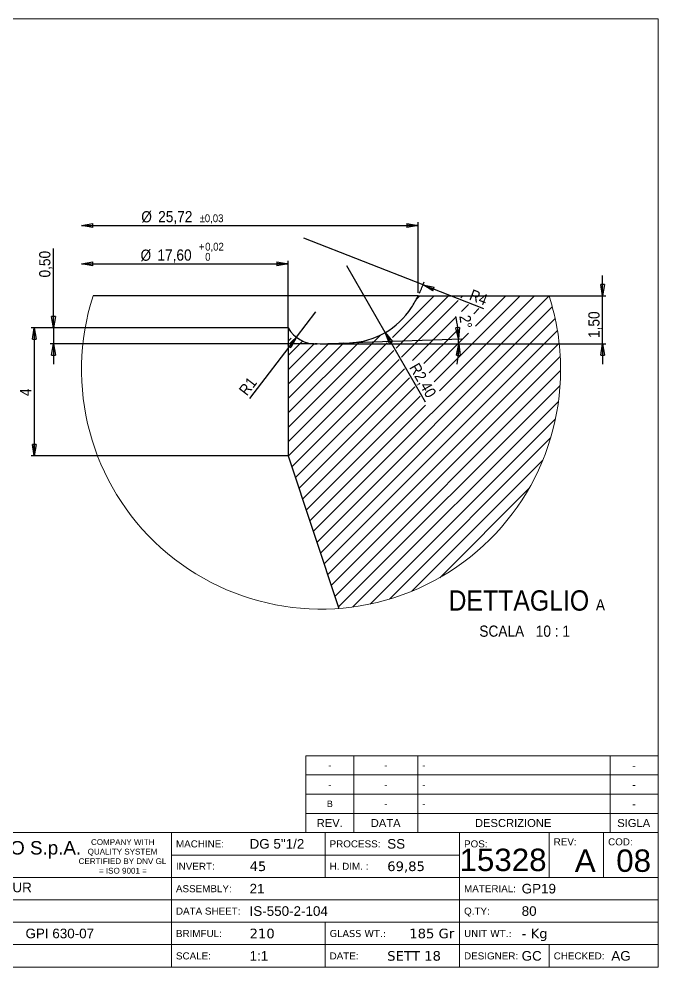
# Model space of a CAD drawing. Header units: millimetres. Extents: x 1 to 420, y 0 to 296.
# Drawn here: x 220 to 419.7, y 0.2 to 296.4 of the extents above; entities that cross this region are included whole.
import ezdxf

# ---------------------------------------------------------------- set-up
doc = ezdxf.new("R2010")
doc.units = ezdxf.units.MM
doc.linetypes.add('SLD-Solido', pattern=[0])
doc.layers.add('D', color=3, linetype='SLD-Solido', lineweight=25)
doc.layers.add('Q', color=2, linetype='SLD-Solido')
doc.layers.add('S', color=4, linetype='SLD-Solido')
doc.styles.add('SLDTEXTSTYLE0', font='ARIAL.TTF')
doc.styles.add('SLDTEXTSTYLE2', font='VERDANA.TTF')
doc.styles.add('SLDTEXTSTYLE3', font='GOTHIC.TTF', dxfattribs={"width": 0.913})
doc.dimstyles.new('SLDDIMSTYLE10', dxfattribs={"dimtxt": 3.5, "dimasz": 3.556, "dimexe": 0, "dimexo": 0.0625, "dimgap": 0.875, "dimtad": 1, "dimlfac": 0.1, "dimrnd": 1e-09, "dimzin": 12, "dimdsep": 46, "dimtxsty": 'SLDTEXTSTYLE3', "dimblk1": 'CLOSED', "dimblk2": 'CLOSED', "dimsah": 1, "dimcen": 0.09, "dimadec": 0, "dimazin": 3, "dimtol": 1, "dimtp": 0.02, "dimtfac": 1, "dimtofl": 0, "dimtmove": 0, "dimatfit": 3, "dimldrblk": 'CLOSED', "dimfxl": 0, "dimfrac": 2, "dimtolj": 1, "dimarcsym": 0})
doc.dimstyles.new('SLDDIMSTYLE11', dxfattribs={"dimtxt": 3.5, "dimasz": 3.556, "dimexe": 0, "dimexo": 0.0625, "dimgap": 0.875, "dimtad": 1, "dimlfac": 0.1, "dimrnd": 1e-09, "dimzin": 12, "dimdsep": 46, "dimtxsty": 'SLDTEXTSTYLE3', "dimblk1": 'CLOSED', "dimblk2": 'CLOSED', "dimsah": 1, "dimcen": 0, "dimadec": 0, "dimazin": 3, "dimtfac": 1, "dimtofl": 0, "dimtmove": 0, "dimatfit": 3, "dimldrblk": 'CLOSED', "dimfxl": 0, "dimfrac": 2, "dimtolj": 1, "dimtzin": 12, "dimarcsym": 0})
doc.dimstyles.new('SLDDIMSTYLE12', dxfattribs={"dimtxt": 3.5, "dimasz": 3.556, "dimexe": 0, "dimexo": 0.0625, "dimgap": 0.875, "dimtad": 1, "dimlfac": 0.1, "dimrnd": 1e-09, "dimzin": 12, "dimdsep": 46, "dimtxsty": 'SLDTEXTSTYLE3', "dimblk1": 'CLOSED', "dimblk2": 'CLOSED', "dimsah": 1, "dimcen": 0.09, "dimadec": 0, "dimazin": 3, "dimtfac": 1, "dimtofl": 0, "dimtmove": 0, "dimatfit": 3, "dimldrblk": 'CLOSED', "dimfxl": 0, "dimfrac": 2, "dimtolj": 1, "dimtzin": 12, "dimarcsym": 0})
doc.dimstyles.new('SLDDIMSTYLE13', dxfattribs={"dimtxt": 3.5, "dimasz": 3.556, "dimexe": 0, "dimexo": 0.0625, "dimgap": 0.875, "dimtad": 1, "dimlfac": 0.1, "dimrnd": 1e-09, "dimdsep": 46, "dimtxsty": 'SLDTEXTSTYLE3', "dimblk1": 'CLOSED', "dimblk2": 'CLOSED', "dimsah": 1, "dimcen": 0.09, "dimadec": 0, "dimazin": 2, "dimtfac": 1, "dimtmove": 0, "dimatfit": 0, "dimldrblk": 'CLOSED', "dimfxl": 0, "dimfrac": 2, "dimtolj": 1, "dimtzin": 12, "dimarcsym": 0})
doc.dimstyles.new('SLDDIMSTYLE14', dxfattribs={"dimtxt": 3.5, "dimasz": 3.556, "dimexe": 0, "dimexo": 0.0625, "dimgap": 0.875, "dimtad": 1, "dimdec": 4, "dimlfac": 0.1, "dimzin": 12, "dimdsep": 46, "dimtxsty": 'SLDTEXTSTYLE3', "dimblk1": 'CLOSED', "dimblk2": 'CLOSED', "dimsah": 1, "dimcen": 0.09, "dimazin": 3, "dimtfac": 1, "dimtofl": 0, "dimtmove": 0, "dimatfit": 3, "dimldrblk": 'CLOSED', "dimfxl": 0, "dimfrac": 2, "dimtolj": 1, "dimtzin": 12, "dimarcsym": 0})
doc.dimstyles.new('SLDDIMSTYLE15', dxfattribs={"dimtxt": 3.5, "dimasz": 3.556, "dimexe": 0, "dimexo": 0.0625, "dimgap": 0.875, "dimtad": 1, "dimlfac": 0.1, "dimrnd": 1e-09, "dimzin": 12, "dimdsep": 46, "dimtxsty": 'SLDTEXTSTYLE3', "dimblk1": 'CLOSED', "dimblk2": 'CLOSED', "dimsah": 1, "dimcen": 0.09, "dimadec": 0, "dimazin": 3, "dimtfac": 1, "dimtmove": 0, "dimatfit": 0, "dimldrblk": 'CLOSED', "dimfxl": 0, "dimfrac": 2, "dimtolj": 1, "dimtzin": 12, "dimarcsym": 0})
doc.dimstyles.new('SLDDIMSTYLE16', dxfattribs={"dimtxt": 3.5, "dimasz": 3.556, "dimexe": 0, "dimexo": 0.0625, "dimgap": 0.875, "dimtad": 1, "dimlfac": 0.1, "dimrnd": 1e-09, "dimzin": 12, "dimdsep": 46, "dimtxsty": 'SLDTEXTSTYLE3', "dimblk1": 'CLOSED', "dimblk2": 'CLOSED', "dimsah": 1, "dimcen": 0.09, "dimadec": 0, "dimazin": 3, "dimtol": 1, "dimtp": 0.03, "dimtm": 0.03, "dimtfac": 1, "dimtofl": 0, "dimtmove": 0, "dimatfit": 3, "dimldrblk": 'CLOSED', "dimfxl": 0, "dimfrac": 2, "dimtolj": 1, "dimarcsym": 0})
doc.dimstyles.new('SLDDIMSTYLE17', dxfattribs={"dimtxt": 3.5, "dimasz": 3.556, "dimexe": 0, "dimexo": 0.0625, "dimgap": 0.875, "dimtad": 1, "dimlfac": 0.1, "dimrnd": 1e-09, "dimzin": 12, "dimdsep": 46, "dimtxsty": 'SLDTEXTSTYLE3', "dimblk1": 'CLOSED', "dimblk2": 'CLOSED', "dimsah": 1, "dimcen": 0, "dimadec": 0, "dimazin": 3, "dimtfac": 1, "dimtofl": 0, "dimtmove": 0, "dimatfit": 3, "dimldrblk": 'CLOSED', "dimfxl": 0, "dimfrac": 2, "dimtolj": 1, "dimtzin": 12, "dimarcsym": 0})

# ---------------------------------------------------------------- blocks, each defined once
blk = doc.blocks.new('SW_NOTE_1')
at = {"color": 0, "char_height": 1.8, "attachment_point": 2, "style": 'SLDTEXTSTYLE0'}
for s, insert in [('COMPANY WITH', (10.06, 2.32)), ('QUALITY SYSTEM', (9.99, -0.67)), ('CERTIFIED BY DNV GL', (9.97, -3.66)), ('= ISO 9001 =', (10.12, -6.64))]:
    blk.add_mtext(s, dxfattribs=dict(at, insert=insert))
blk = doc.blocks.new('SW_HATCH_0')
at = {"layer": 'S', "color": 0}
for p, q in [((7.84, -59.52), (81.49, 14.13)), ((32.55, 1.12), (45.57, 14.13)), ((33.73, -2.19), (49.9, 13.98)), ((35.37, -5.04), (53.13, 12.71)), ((40.09, 13.15), (41.08, 14.13)), ((45.65, -12.73), (72.51, 14.13)), ((47.29, -15.57), (77, 14.13)), ((53.9, 13.49), (54.55, 14.13)), ((58.54, 4.66), (68.02, 14.13)), ((8.95, -62.89), (82.51, 10.67)), ((54.16, 9.26), (56.35, 11.45)), ((57.97, 8.58), (59.58, 10.19)), ((10.07, -66.26), (83.4, 7.06)), ((38.84, -6.07), (52.5, 7.6)), ((11.19, -69.63), (84.12, 3.29)), ((42.36, -7.03), (53.07, 3.68)), ((0, -26.94), (28.83, 1.89)), ((0, 0), (0.97, 0.97)), ((0, -4.49), (4.52, 0.03)), ((44, -9.88), (56.34, 2.46)), ((0, -22.45), (22.25, -0.2)), ((0, -31.43), (30.89, -0.54)), ((0, -17.96), (17.39, -0.57)), ((0, -13.47), (12.74, -0.74)), ((0, -8.98), (8.12, -0.86)), ((0.01, -35.91), (33, -2.92)), ((12.31, -73.01), (84.66, -0.65)), ((1.13, -39.28), (34.64, -5.77)), ((13.42, -76.38), (85, -4.8)), ((2.25, -42.65), (36.29, -8.62)), ((3.37, -46.03), (37.93, -11.46)), ((14.54, -79.75), (85.11, -9.18)), ((4.48, -49.4), (39.57, -14.31)), ((15.66, -83.12), (84.95, -13.83)), ((5.6, -52.77), (41.22, -17.16)), ((6.72, -56.14), (42.86, -20)), ((20.21, -83.06), (84.45, -18.82)), ((25.63, -82.13), (83.52, -24.24)), ((31.65, -80.61), (82, -30.26)), ((38.58, -78.16), (79.55, -37.19)), ((47.33, -73.9), (75.3, -45.94))]:
    blk.add_line(p, q, dxfattribs=at)
blk = doc.blocks.new('_CLOSED')
at = {"color": 0, "linetype": 'ByBlock', "lineweight": -2}
for p, q in [((-1, 0.166667), (0, 0)), ((-1, 0.166667), (-1, -0.166667)), ((0, 0), (-1, -0.166667)), ((0, 0), (-1, 0))]:
    blk.add_line(p, q, dxfattribs=at)
blk = doc.blocks.new('_D_10')
at = {"layer": 'Q'}
for p, q in [((239.54, 219.91), (304.11, 219.91)), ((304.11, 200.05), (304.11, 220.91))]:
    blk.add_line(p, q, dxfattribs=at)
at = {"layer": 'Q', "xscale": 3.556, "yscale": 3.556, "rotation": 180.0000000000004}
blk.add_blockref('_CLOSED', (239.54, 219.91), dxfattribs=at)
at = {"layer": 'Q', "xscale": 3.556, "yscale": 3.556}
blk.add_blockref('_CLOSED', (304.11, 219.91, 216.5), dxfattribs=at)
at = {"layer": 'Q', "attachment_point": 1, "style": 'SLDTEXTSTYLE3'}
for s, insert, char_height in [('+', (276.19, 226.51), 2.45), ('0,02', (278.18, 226.51), 2.45), ('%%c', (257.99, 224.38), 3.5), ('17,60', (263.26, 224.43), 3.5), ('0', (278.18, 223.35), 2.45)]:
    blk.add_mtext(s, dxfattribs=dict(at, insert=insert, char_height=char_height))
blk = doc.blocks.new('_D_11')
at = {"layer": 'Q'}
for q in [(312.77, 204.9), (292, 177.86)]:
    blk.add_line((306.68, 196.97), q, dxfattribs=at)
at = {"layer": 'Q', "xscale": 3.556, "yscale": 3.556, "rotation": 52.46603229262709}
blk.add_blockref('_CLOSED', (306.68, 196.97, 218.5), dxfattribs=at)
at = {"layer": 'Q', "insert": (288.46, 180.57), "char_height": 3.5, "attachment_point": 1, "rotation": 52.466, "style": 'SLDTEXTSTYLE3'}
blk.add_mtext('R1', dxfattribs=at)
blk = doc.blocks.new('_D_12')
at = {"layer": 'Q'}
for p, q in [((303.11, 199.91), (223.8, 199.91)), ((224.8, 199.91), (224.8, 159.91)), ((303.11, 159.91), (223.8, 159.91))]:
    blk.add_line(p, q, dxfattribs=at)
at = {"layer": 'Q', "xscale": 3.556, "yscale": 3.556}
for p, rotation in [((224.8, 199.91, 218.5), 90.00000000000038), ((224.8, 159.91, 218.5), 270.0000000000004)]:
    blk.add_blockref('_CLOSED', p, dxfattribs=dict(at, rotation=rotation))
at = {"layer": 'Q', "insert": (220.33, 178.62), "char_height": 3.5, "attachment_point": 1, "rotation": 90, "style": 'SLDTEXTSTYLE3'}
blk.add_mtext('4', dxfattribs=at)
blk = doc.blocks.new('_D_13')
at = {"layer": 'Q'}
for p, q in [((230.8, 199.91), (230.8, 224.72)), ((303.11, 199.91), (229.8, 199.91)), ((230.8, 199.91), (230.8, 194.91)), ((312.12, 194.91), (229.8, 194.91)), ((230.8, 194.91), (230.8, 188.56))]:
    blk.add_line(p, q, dxfattribs=at)
at = {"layer": 'Q', "xscale": 3.556, "yscale": 3.556}
for p, rotation in [((230.8, 199.91, 218.5), 270.0000000000004), ((230.8, 194.91, 218.5), 90.0000000000004)]:
    blk.add_blockref('_CLOSED', p, dxfattribs=dict(at, rotation=rotation))
at = {"layer": 'Q', "insert": (226.33, 215.66), "char_height": 3.5, "attachment_point": 1, "rotation": 90, "style": 'SLDTEXTSTYLE3'}
blk.add_mtext('0,50', dxfattribs=at)
blk = doc.blocks.new('_D_14')
at = {"layer": 'Q'}
blk.add_line((324.28, 195.3), (358.35, 196.49), dxfattribs=at)
for start, end in [(2, 11.1548), (0, 2), (351.7944, 0)]:
    blk.add_arc((313.12, 194.91), 44.25, start, end, dxfattribs=at)
at = {"layer": 'Q', "xscale": 3.556, "yscale": 3.556}
for p, rotation in [((357.35, 196.45, 218.5), 274.2970042573453), ((357.38, 194.91, 218.5), 87.70299574265495)]:
    blk.add_blockref('_CLOSED', p, dxfattribs=dict(at, rotation=rotation))
at = {"layer": 'Q', "insert": (361.02, 204.12), "char_height": 3.5, "attachment_point": 1, "rotation": 278.2748, "style": 'SLDTEXTSTYLE3'}
blk.add_mtext('2°', dxfattribs=at)
blk = doc.blocks.new('_D_15')
at = {"layer": 'Q'}
for p, q in [((402.35, 209.91), (402.35, 216.26)), ((346.21, 209.91), (403.35, 209.91)), ((402.35, 194.91), (402.35, 209.91)), ((314.12, 194.91), (403.35, 194.91)), ((402.35, 194.91), (402.35, 188.56))]:
    blk.add_line(p, q, dxfattribs=at)
at = {"layer": 'Q', "xscale": 3.556, "yscale": 3.556}
for p, rotation in [((402.35, 209.91, 218.5), 270.0000000000005), ((402.35, 194.91, 218.5), 90.00000000000044)]:
    blk.add_blockref('_CLOSED', p, dxfattribs=dict(at, rotation=rotation))
at = {"layer": 'Q', "insert": (397.88, 196.75), "char_height": 3.5, "attachment_point": 1, "rotation": 90, "style": 'SLDTEXTSTYLE3'}
blk.add_mtext('1,50', dxfattribs=at)
blk = doc.blocks.new('_D_16')
at = {"layer": 'Q'}
for p, q in [((239.54, 231.91), (344.71, 231.91)), ((344.71, 210.91), (344.71, 232.91))]:
    blk.add_line(p, q, dxfattribs=at)
at = {"layer": 'Q', "xscale": 3.556, "yscale": 3.556, "rotation": 180.0000000000004}
blk.add_blockref('_CLOSED', (239.54, 231.91), dxfattribs=at)
at = {"layer": 'Q', "xscale": 3.556, "yscale": 3.556}
blk.add_blockref('_CLOSED', (344.71, 231.91, 216.5), dxfattribs=at)
at = {"layer": 'Q', "attachment_point": 1, "style": 'SLDTEXTSTYLE3'}
for s, insert, char_height in [('%%c', (258.22, 236.38), 3.5), ('25,72', (263.5, 236.43), 3.5), ('±0,03', (276.43, 235.38), 2.45)]:
    blk.add_mtext(s, dxfattribs=dict(at, insert=insert, char_height=char_height))
blk = doc.blocks.new('_D_17')
at = {"layer": 'Q'}
for q in [(322.45, 219.25), (346.95, 176.8)]:
    blk.add_line((334.45, 198.46), q, dxfattribs=at)
at = {"layer": 'Q', "xscale": 3.556, "yscale": 3.556, "rotation": 120.0000000000003}
blk.add_blockref('_CLOSED', (334.45, 198.46, 217.5), dxfattribs=at)
at = {"layer": 'Q', "insert": (344.88, 189.33), "char_height": 3.5, "attachment_point": 1, "rotation": 300, "style": 'SLDTEXTSTYLE3'}
blk.add_mtext('R2,40', dxfattribs=at)
blk = doc.blocks.new('_D_18')
at = {"layer": 'Q'}
for q in [(308.99, 227.91), (365.11, 205.94)]:
    blk.add_line((346.24, 213.33), q, dxfattribs=at)
blk.add_arc((308.99, 227.91), 40, 334.6884, 340.0558, dxfattribs=at)
at = {"layer": 'Q', "xscale": 3.556, "yscale": 3.556, "rotation": 158.6237026405788}
blk.add_blockref('_CLOSED', (346.24, 213.33, 217.5), dxfattribs=at)
at = {"layer": 'Q', "insert": (361.69, 212.08), "char_height": 3.5, "attachment_point": 1, "rotation": 338.6237, "style": 'SLDTEXTSTYLE3'}
blk.add_mtext('R4', dxfattribs=at)
blk = doc.blocks.new('SW_NOTE_5')
at = {"color": 0, "attachment_point": 2, "style": 'SLDTEXTSTYLE3'}
for s, insert, char_height in [('DETTAGLIO ', (23.32, 8.11), 6.35), ('A', (48.81, 5.31), 3.5), ('SCALA', (17.98, -2.9), 3.5), ('10 : 1', (33.96, -2.9), 3.5)]:
    blk.add_mtext(s, dxfattribs=dict(at, insert=insert, char_height=char_height))

msp = doc.modelspace()

# ---------------------------------------------------------------- linework, layer by layer
at = {"color": 179, "linetype": 'SLD-Solido', "lineweight": 18}
for p, q in [((0.58873, 296.43051), (419.65367, 296.43051)), ((419.65367, 296.43051), (419.65367, 0.22668)), ((419.65367, 66.22668), (309.65367, 66.22668)), ((309.65367, 66.22668), (309.65367, 42.22668)), ((324.65367, 66.22668), (324.65367, 42.22668)), ((344.65367, 66.22668), (344.65367, 42.22668)), ((404.65367, 66.22668), (404.65367, 42.22668)), ((419.65367, 66.22668), (419.65367, 42.22668)), ((419.65367, 60.22668), (309.65367, 60.22668)), ((419.65367, 54.22668), (309.65367, 54.22668)), ((419.65367, 48.22668), (309.65367, 48.22668)), ((419.65367, 42.22668), (142.65367, 42.22668)), ((267.65367, 0.22668), (267.65367, 42.22668)), ((419.65367, 42.22668), (309.65367, 42.22668)), ((315.65367, 28.22668), (315.65367, 42.22668)), ((357.65367, 0.22668), (357.65367, 42.22668)), ((385.65367, 28.22668), (385.65367, 42.22668)), ((402.65367, 28.22668), (402.65367, 42.22668)), ((419.65367, 0.22668), (419.65367, 42.22668)), ((357.65367, 35.22668), (267.65367, 35.22668)), ((419.65367, 28.22668), (142.65367, 28.22668)), ((419.65367, 21.22668), (142.65367, 21.22668)), ((419.65367, 14.22668), (142.65367, 14.22668)), ((315.65367, 0.22668), (315.65367, 14.22668)), ((419.65367, 7.22668), (142.65367, 7.22668)), ((385.65367, 0.22668), (385.65367, 7.22668)), ((419.65367, 0.22668), (0.58873, 0.22668)), ((419.65367, 0.22668), (142.65367, 0.22668)), ((142.65367, 0.22668), (419.65367, 0.22668))]:
    msp.add_line(p, q, dxfattribs=at)
at = {"color": 7, "linetype": 'SLD-Solido', "lineweight": 18}
for centre, radius, start, end in [((314.38316, 186.89275), 74.84126, 162.0895657, 0.0000014), ((314.3832, 186.89276), 74.84121, 359.9999912, 17.9104345)]:
    msp.add_arc(centre, radius, start, end, dxfattribs=at)
at = {"layer": 'D'}
for p, q in [((344.71255, 209.90867), (243.16882, 209.90867)), ((344.71255, 209.90867), (385.59749, 209.90867)), ((304.11036, 199.90867), (240.68241, 199.90867)), ((304.11036, 199.90867), (304.11036, 159.90866)), ((313.12312, 194.90866), (312.42513, 194.90866)), ((313.12312, 194.90866), (323.28289, 195.26346)), ((304.11036, 159.90866), (244.57575, 159.90866)), ((304.11036, 159.90866), (319.89921, 112.25505))]:
    msp.add_line(p, q, dxfattribs=at)
for centre, radius, start, end in [((308.9959, 227.90605), 39.99481, 327.2316062, 333.2567785), ((322.44531, 219.24884), 24, 271.9999885, 327.2319199), ((312.77416, 204.90261), 10.00004, 209.9597836, 271.9998195)]:
    msp.add_arc(centre, radius, start, end, dxfattribs=at)

# ---------------------------------------------------------------- block references
for name, p in [('SW_NOTE_5', (352.84929, 109.82169)), ('SW_NOTE_1', (242.37367, 37.85636))]:
    msp.add_blockref(name, p)
at = {"layer": 'S'}
msp.add_blockref('SW_HATCH_0', (304.11036, 195.77393), dxfattribs=at)

# ---------------------------------------------------------------- texts
for s, insert, char_height, attachment_point, style in [('-', (317.13322, 64.22148), 2, 2, 'SLDTEXTSTYLE0'), ('-', (334.63322, 64.22148), 2, 2, 'SLDTEXTSTYLE0'), ('-', (346.05367, 64.22148), 2, 1, 'SLDTEXTSTYLE0'), ('-', (412.12811, 64.47018), 2.5, 2, 'SLDTEXTSTYLE0'), ('-', (317.13322, 58.22148), 2, 2, 'SLDTEXTSTYLE0'), ('-', (334.63322, 58.22148), 2, 2, 'SLDTEXTSTYLE0'), ('-', (346.05367, 58.22148), 2, 1, 'SLDTEXTSTYLE0'), ('-', (412.12811, 58.47018), 2.5, 2, 'SLDTEXTSTYLE0'), ('B', (317.14435, 52.22148), 2, 2, 'SLDTEXTSTYLE0'), ('-', (334.63322, 52.22148), 2, 2, 'SLDTEXTSTYLE0'), ('-', (346.05367, 52.22148), 2, 1, 'SLDTEXTSTYLE0'), ('-', (412.12811, 52.47018), 2.5, 2, 'SLDTEXTSTYLE0'), ('REV.', (317.09143, 46.47018), 2.5, 2, 'SLDTEXTSTYLE0'), ('DATA', (334.56588, 46.47018), 2.5, 2, 'SLDTEXTSTYLE0'), ('DESCRIZIONE', (374.3982, 46.47018), 2.5, 2, 'SLDTEXTSTYLE0'), ('SIGLA', (412.05513, 46.47018), 2.5, 2, 'SLDTEXTSTYLE0'), (' GIANCARLO PEREGO S.p.A.', (158.90794, 39.58244), 4.2, 1, 'SLDTEXTSTYLE0'), ('MACHINE:', (269.05367, 39.80399), 2.2, 1, 'SLDTEXTSTYLE0'), ('DG 5"1/2', (292.05367, 40.21888), 3, 1, 'SLDTEXTSTYLE0'), ('PROCESS:', (317.05367, 39.80399), 2.2, 1, 'SLDTEXTSTYLE0'), ('SS', (335.05367, 40.21888), 3, 1, 'SLDTEXTSTYLE0'), ('POS:', (359.05367, 39.80399), 2.2, 1, 'SLDTEXTSTYLE0'), ('REV:', (387.05367, 40.43703), 2.2, 1, 'SLDTEXTSTYLE0'), ('COD:', (404.05367, 40.43703), 2.2, 1, 'SLDTEXTSTYLE0'), ('15328', (384.82888, 37.20849), 7, 3, 'SLDTEXTSTYLE0'), ('A', (400.1725, 36.95849), 7, 3, 'SLDTEXTSTYLE0'), ('08', (417.47336, 36.95849), 7, 3, 'SLDTEXTSTYLE0'), ('INVERT: ', (269.05367, 32.80399), 2.2, 1, 'SLDTEXTSTYLE0'), ('45', (292.05367, 33.21203), 3, 1, 'SLDTEXTSTYLE2'), ('H. DIM. :', (317.05367, 32.80399), 2.2, 1, 'SLDTEXTSTYLE0'), ('69,85', (335.05367, 33.21203), 3, 1, 'SLDTEXTSTYLE2'), ('SYSTEMPACK MANUFAKTUR', (165.12114, 26.60192), 3, 1, 'SLDTEXTSTYLE0'), ('ASSEMBLY: ', (269.05367, 25.80399), 2.2, 1, 'SLDTEXTSTYLE0'), ('21', (292.05367, 26.21888), 3, 1, 'SLDTEXTSTYLE0'), ('MATERIAL:', (359.05367, 25.80399), 2.2, 1, 'SLDTEXTSTYLE0'), ('GP19', (377.05367, 26.21888), 3, 1, 'SLDTEXTSTYLE0'), ('DATA SHEET:', (269.05367, 18.80399), 2.2, 1, 'SLDTEXTSTYLE0'), ('IS-550-2-104', (292.05367, 19.21888), 3, 1, 'SLDTEXTSTYLE0'), ('Q.TY: ', (359.05367, 18.80399), 2.2, 1, 'SLDTEXTSTYLE0'), ('80', (377.05367, 19.21888), 3, 1, 'SLDTEXTSTYLE0'), ('GPI 630-07', (222.05367, 12.21888), 3, 1, 'SLDTEXTSTYLE0'), ('210', (292.05367, 12.21203), 3, 1, 'SLDTEXTSTYLE2'), ('185 Gr', (355.98284, 12.21203), 3, 3, 'SLDTEXTSTYLE2'), ('- Kg', (377.05367, 12.21203), 3, 1, 'SLDTEXTSTYLE2'), ('BRIMFUL: ', (269.05367, 11.80399), 2.2, 1, 'SLDTEXTSTYLE0'), ('GLASS WT.:', (317.05367, 11.79897), 2.2, 1, 'SLDTEXTSTYLE2'), ('UNIT WT.: ', (359.05367, 11.79897), 2.2, 1, 'SLDTEXTSTYLE2'), ('SCALE: ', (269.05367, 4.80399), 2.2, 1, 'SLDTEXTSTYLE0'), ('1:1', (292.05367, 5.21888), 3, 1, 'SLDTEXTSTYLE0'), ('DATE:', (317.05367, 4.80399), 2.2, 1, 'SLDTEXTSTYLE0'), ('SETT 18', (335.05367, 5.21203), 3, 1, 'SLDTEXTSTYLE2'), ('DESIGNER:', (359.05367, 4.80399), 2.2, 1, 'SLDTEXTSTYLE0'), ('GC', (377.05367, 5.21888), 3, 1, 'SLDTEXTSTYLE0'), ('CHECKED:', (387.05367, 4.80399), 2.2, 1, 'SLDTEXTSTYLE0'), ('AG', (405.05367, 5.21888), 3, 1, 'SLDTEXTSTYLE0')]:
    msp.add_mtext(s, dxfattribs=dict(insert=insert, char_height=char_height, attachment_point=attachment_point, style=style))

# ---------------------------------------------------------------- dimensions: what is measured, and where the dimension line sits
at = {"layer": 'Q'}
for base, p2, dimstyle, picture, middle in [((344.71255, 231.90867), (344.71255, 209.90867), 'SLDDIMSTYLE16', '_D_16', (271.38801, 231.90867)), ((304.11036, 223.23051), (304.11036, 209.90867), 'SLDDIMSTYLE10', '_D_10', (271.24837, 223.23051))]:
    dim = msp.add_linear_dim(base=base, p1=(239.5419, 209.90867), p2=p2, angle=0, text='%%c<>', dimstyle=dimstyle, dxfattribs=at)
    dim.commit()
    dim.dimension.update_dxf_attribs({"geometry": picture, "text_midpoint": middle, "dimtype": 160})
for center, mpoint, dimstyle, picture, middle in [((308.99141, 227.90867), (346.23968, 213.329), 'SLDDIMSTYLE17', '_D_18', (362.64818, 206.90643)), ((322.44531, 219.24883), (334.44531, 198.46422), 'SLDDIMSTYLE17', '_D_17', (344.02445, 181.87268)), ((312.77413, 204.90258), (306.68181, 196.97265), 'SLDDIMSTYLE11', '_D_11', (293.57209, 179.90868))]:
    dim = msp.add_radius_dim(center=center, mpoint=mpoint, dimstyle=dimstyle, dxfattribs=at)
    dim.commit()
    dim.dimension.update_dxf_attribs({"geometry": picture, "text_midpoint": middle, "dimtype": 164})
for base, p1, p2, dimstyle, picture, middle in [((230.79747, 194.90867), (304.11036, 199.90867), (313.12312, 194.90867), 'SLDDIMSTYLE13', '_D_13', (230.79747, 220.18992)), ((402.34688, 209.90867), (313.12312, 194.90867), (345.21255, 209.90867), 'SLDDIMSTYLE15', '_D_15', (402.34688, 201.27784)), ((224.79747, 159.90867), (304.11036, 199.90867), (304.11036, 159.90867), 'SLDDIMSTYLE12', '_D_12', (224.79747, 179.90867))]:
    dim = msp.add_linear_dim(base=base, p1=p1, p2=p2, angle=90, dimstyle=dimstyle, dxfattribs=at)
    dim.commit()
    dim.dimension.update_dxf_attribs({"geometry": picture, "text_midpoint": middle, "dimtype": 160})
dim = msp.add_angular_dim_2l(base=(357.3712, 195.68102), line1=((313.12312, 194.90867), (371.34346, 194.90867)), line2=((323.28289, 195.26345), (313.12312, 194.90867)), dimstyle='SLDDIMSTYLE14', dxfattribs=at)
dim.commit()
dim.dimension.update_dxf_attribs({"geometry": '_D_14', "text_midpoint": (356.91721, 201.27784), "dimtype": 162})

doc.saveas('drawing.dxf')
